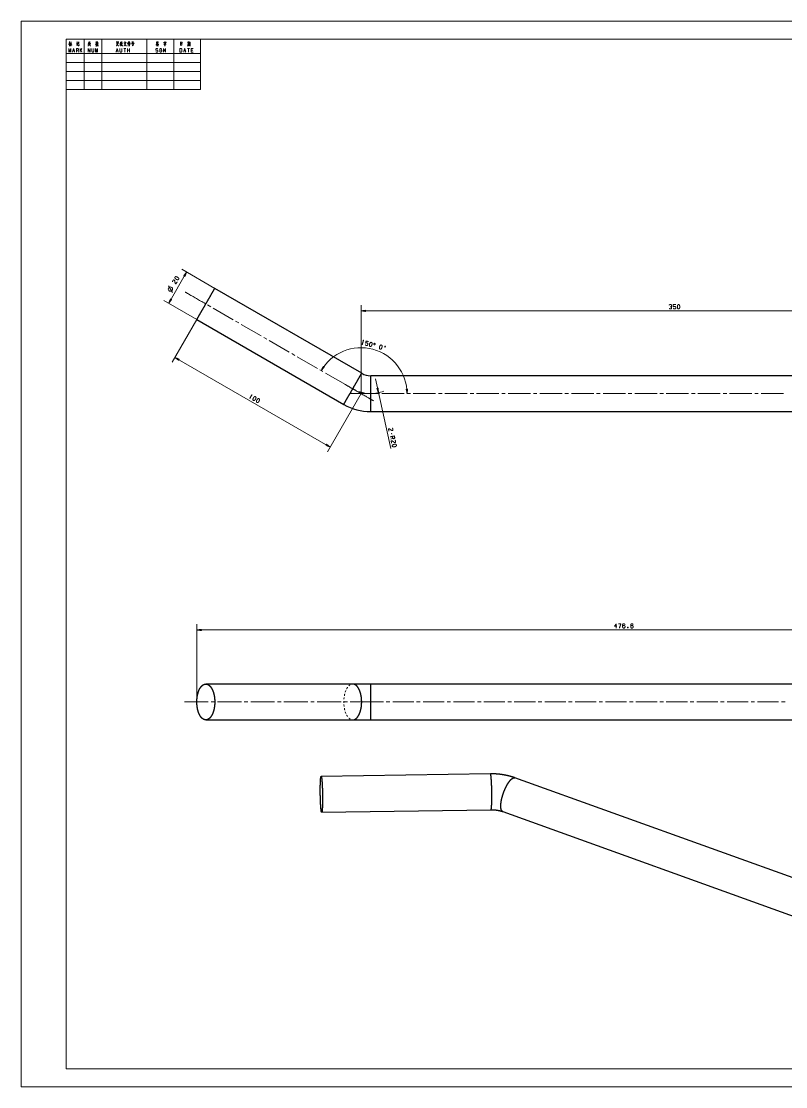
# Model space of a CAD drawing. Header units: millimetres. Extents: x 0 to 841, y 0 to 594.
# Drawn here: x 0 to 426, y 0 to 594 of the extents above; entities that cross this region are included whole.
import ezdxf

# ---------------------------------------------------------------- set-up
doc = ezdxf.new("R2010")
doc.units = ezdxf.units.MM
doc.layers.add('101', color=7, linetype='Continuous', true_color=0xffffff)

msp = doc.modelspace()

# ---------------------------------------------------------------- linework, layer by layer
at = {"layer": '101', "color": 133, "linetype": 'Continuous', "lineweight": 18}
for p, q in [((841, 594), (0, 594)), ((0, 594), (0, 0)), ((25, 584), (100, 584)), ((25, 584), (100, 584)), ((25, 584), (25, 556)), ((25, 584), (25, 10)), ((25, 584), (100, 584)), ((831, 584), (25, 584)), ((35, 584), (35, 556)), ((45, 584), (45, 556)), ((70, 584), (70, 556)), ((85, 584), (85, 556)), ((100, 584), (100, 556)), ((25, 576), (100, 576)), ((25, 571), (100, 571)), ((25, 566), (100, 566)), ((25, 561), (100, 561)), ((25, 556), (100, 556)), ((25, 10), (831, 10)), ((0, 0), (841, 0))]:
    msp.add_line(p, q, dxfattribs=at)
at = {"layer": '101', "color": 72, "linetype": 'Continuous', "lineweight": 18}
for p, q in [((27.36, 582.28), (27.94, 582.41)), ((75.48, 582.24), (75.9, 582.3)), ((75.58, 582.22), (75.68, 581.91)), ((76.05, 582.18), (76.58, 582.28)), ((76.21, 582.16), (76.34, 581.83)), ((92.79, 582.1), (93.66, 582.22)), ((26.57, 581.85), (27.19, 581.97)), ((26.93, 581.62), (27.15, 581.35)), ((27.22, 581.66), (28.18, 581.81)), ((28.89, 577.84), (29.45, 577.84)), ((31.85, 576.85), (31.57, 577.84)), ((33.82, 578.81), (32.86, 577.45)), ((32.86, 576.85), (32.86, 578.81)), ((33.82, 576.85), (33.27, 578.03)), ((41.57, 581.89), (42.36, 582.05)), ((42.47, 581.83), (43.02, 581.95)), ((53.17, 577.84), (53.72, 577.84)), ((53.4, 581.76), (53.93, 581.85)), ((55.14, 580.54), (55.6, 581.1)), ((58.25, 578.81), (57.13, 578.81)), ((57.69, 578.81), (57.69, 576.85)), ((59.25, 576.85), (59.25, 578.81)), ((60.37, 577.84), (59.25, 577.84)), ((60.37, 576.85), (60.37, 578.81)), ((76.06, 581.31), (75.59, 581.23)), ((90.88, 577.84), (91.43, 577.84)), ((93.83, 578.81), (92.72, 578.81)), ((93.07, 581.74), (93.34, 581.81)), ((93.09, 581.39), (93.32, 581.45)), ((93.28, 578.81), (93.28, 576.85)), ((93.83, 581.72), (94.08, 581.79)), ((95.68, 577.84), (94.84, 577.84)), ((84.29, 442.89), (82.12, 446.45)), ((190.03, 413.94), (190.44, 413.83)), ((127.31, 383.88), (127.68, 383.67)), ((206.69, 363.78), (206.55, 364.44)), ((206.09, 360.97), (207.18, 361.56)), ((338.28, 256.19), (338.44, 255.76))]:
    msp.add_line(p, q, dxfattribs=at)
at = {"layer": '101', "color": 22, "linetype": 'Continuous', "lineweight": 18}
for p, q in [((92.22, 454.13), (82.22, 436.81)), ((107.92, 445.06), (89.47, 455.72)), ((92.22, 454.13), (90.66, 452.1)), ((90.66, 452.1), (90.68, 452.13)), ((90.66, 452.1), (90.68, 452.13)), ((90.66, 452.1), (91.24, 451.77)), ((90.71, 452.07), (90.91, 452.43)), ((90.75, 452.05), (91.15, 452.74)), ((90.79, 452.02), (91.39, 453.05)), ((90.84, 452), (91.62, 453.36)), ((90.88, 451.97), (91.86, 453.67)), ((90.93, 451.95), (92.1, 453.98)), ((90.97, 451.92), (92.14, 453.95)), ((91.01, 451.9), (91.99, 453.59)), ((91.06, 451.87), (91.84, 453.23)), ((91.1, 451.84), (91.7, 452.87)), ((91.15, 451.82), (91.55, 452.51)), ((91.19, 451.79), (91.4, 452.16)), ((91.23, 451.77), (91.25, 451.8)), ((91.23, 451.77), (91.25, 451.8)), ((91.24, 451.77), (92.22, 454.13)), ((97.92, 427.74), (79.47, 438.4)), ((83.2, 439.18), (82.22, 436.81)), ((82.22, 436.81), (83.78, 438.85)), ((83.47, 439.02), (82.29, 436.99)), ((83.51, 439), (82.34, 436.97)), ((83.42, 439.05), (82.44, 437.35)), ((83.55, 438.97), (82.57, 437.28)), ((83.38, 439.08), (82.59, 437.71)), ((83.33, 439.1), (82.74, 438.07)), ((83.6, 438.95), (82.81, 437.58)), ((83.29, 439.13), (82.89, 438.43)), ((83.25, 439.15), (83.04, 438.79)), ((83.64, 438.92), (83.05, 437.89)), ((83.2, 439.18), (83.19, 439.15)), ((83.2, 439.18), (83.19, 439.15)), ((83.78, 438.85), (83.2, 439.18)), ((83.69, 438.9), (83.28, 438.2)), ((83.73, 438.87), (83.52, 438.51)), ((83.77, 438.85), (83.76, 438.82)), ((83.77, 438.85), (83.76, 438.82)), ((189.53, 386.4), (189.53, 435.74)), ((97.92, 427.74), (84.14, 403.87)), ((192.07, 432.9), (189.53, 432.56)), ((189.53, 432.56), (192.07, 432.23)), ((189.53, 432.56), (539.53, 432.56)), ((192.07, 432.59), (189.72, 432.59)), ((192.07, 432.54), (189.72, 432.54)), ((192.07, 432.64), (190.11, 432.64)), ((192.07, 432.49), (190.11, 432.49)), ((192.07, 432.69), (190.49, 432.69)), ((192.07, 432.44), (190.49, 432.44)), ((192.07, 432.74), (190.88, 432.74)), ((192.07, 432.39), (190.88, 432.39)), ((192.07, 432.79), (191.26, 432.79)), ((192.07, 432.34), (191.26, 432.34)), ((192.07, 432.84), (191.65, 432.84)), ((192.07, 432.28), (191.65, 432.28)), ((192.07, 432.89), (192.04, 432.89)), ((192.07, 432.89), (192.04, 432.89)), ((192.07, 432.23), (192.04, 432.23)), ((192.07, 432.23), (192.04, 432.23)), ((192.07, 432.23), (192.07, 432.9)), ((172.33, 356.62), (85.73, 406.62)), ((88.1, 405.64), (85.73, 406.62)), ((85.73, 406.62), (87.76, 405.06)), ((87.92, 405.33), (85.88, 406.5)), ((87.94, 405.37), (85.91, 406.55)), ((87.89, 405.29), (86.19, 406.27)), ((87.97, 405.42), (86.27, 406.4)), ((87.87, 405.24), (86.5, 406.03)), ((87.99, 405.46), (86.63, 406.25)), ((87.84, 405.2), (86.81, 405.79)), ((88.02, 405.51), (86.99, 406.1)), ((87.82, 405.15), (87.12, 405.56)), ((88.04, 405.55), (87.35, 405.95)), ((87.79, 405.11), (87.43, 405.32)), ((88.07, 405.59), (87.71, 405.8)), ((87.76, 405.07), (87.74, 405.08)), ((87.76, 405.07), (87.74, 405.08)), ((87.76, 405.06), (88.1, 405.64)), ((88.09, 405.64), (88.07, 405.65)), ((88.09, 405.64), (88.07, 405.65)), ((168.37, 401.56), (167.33, 399.22)), ((167.33, 399.22), (168.94, 401.21)), ((168.63, 401.4), (167.41, 399.4)), ((168.68, 401.37), (167.45, 399.37)), ((168.59, 401.43), (167.57, 399.75)), ((168.72, 401.35), (167.7, 399.67)), ((168.55, 401.45), (167.72, 400.11)), ((168.5, 401.48), (167.88, 400.46)), ((168.76, 401.32), (167.94, 399.98)), ((168.46, 401.51), (168.04, 400.82)), ((168.81, 401.29), (168.19, 400.28)), ((168.42, 401.53), (168.2, 401.18)), ((168.37, 401.56), (168.36, 401.53)), ((168.37, 401.56), (168.36, 401.53)), ((168.94, 401.21), (168.37, 401.56)), ((168.85, 401.27), (168.43, 400.58)), ((168.89, 401.24), (168.67, 400.89)), ((168.94, 401.22), (168.92, 401.19)), ((168.94, 401.22), (168.92, 401.19)), ((197.5, 394.63), (206.1, 355.86)), ((189.53, 386.4), (170.74, 353.87)), ((198.99, 389.43), (198.34, 389.29)), ((198.34, 389.29), (199.22, 386.88)), ((198.35, 389.29), (198.35, 389.26)), ((198.35, 389.29), (198.35, 389.26)), ((198.4, 389.3), (198.49, 388.89)), ((198.45, 389.31), (198.62, 388.52)), ((198.49, 389.32), (198.75, 388.16)), ((198.54, 389.33), (198.89, 387.79)), ((198.59, 389.34), (199.02, 387.43)), ((198.64, 389.35), (199.15, 387.06)), ((198.69, 389.36), (199.2, 387.07)), ((198.74, 389.38), (199.17, 387.46)), ((198.79, 389.39), (199.13, 387.85)), ((198.84, 389.4), (199.1, 388.24)), ((198.89, 389.41), (199.07, 388.62)), ((198.94, 389.42), (199.03, 389.01)), ((198.99, 389.43), (199, 389.4)), ((198.99, 389.43), (199, 389.4)), ((199.22, 386.88), (198.99, 389.43)), ((215.43, 388.95), (214.76, 388.94)), ((214.76, 388.94), (215.16, 386.4)), ((214.77, 388.94), (214.77, 388.9)), ((214.77, 388.94), (214.77, 388.9)), ((214.82, 388.94), (214.83, 388.52)), ((214.87, 388.94), (214.89, 388.13)), ((214.92, 388.94), (214.95, 387.75)), ((214.97, 388.94), (215.01, 387.37)), ((215.02, 388.94), (215.07, 386.98)), ((215.07, 388.94), (215.13, 386.6)), ((215.12, 388.94), (215.18, 386.6)), ((215.16, 386.4), (215.43, 388.95)), ((215.17, 388.95), (215.22, 386.98)), ((215.22, 388.95), (215.26, 387.37)), ((215.27, 388.95), (215.3, 387.76)), ((215.32, 388.95), (215.34, 388.15)), ((215.37, 388.95), (215.38, 388.53)), ((215.43, 388.95), (215.43, 388.92)), ((215.43, 388.95), (215.43, 388.92)), ((170.3, 358.18), (169.97, 357.6)), ((169.97, 357.61), (170, 357.59)), ((169.97, 357.61), (170, 357.59)), ((169.97, 357.6), (172.33, 356.62)), ((169.99, 357.65), (170.35, 357.44)), ((170.02, 357.69), (170.71, 357.29)), ((170.04, 357.74), (171.07, 357.14)), ((170.07, 357.78), (171.43, 356.99)), ((170.09, 357.83), (171.79, 356.85)), ((170.12, 357.87), (172.15, 356.7)), ((170.15, 357.91), (172.18, 356.74)), ((170.17, 357.96), (171.87, 356.98)), ((170.2, 358), (171.56, 357.21)), ((170.22, 358.05), (171.25, 357.45)), ((170.25, 358.09), (170.94, 357.69)), ((170.27, 358.13), (170.63, 357.93)), ((172.33, 356.62), (170.3, 358.18)), ((170.3, 358.18), (170.33, 358.16)), ((170.3, 358.18), (170.33, 358.16)), ((97.92, 214.51), (97.92, 257.82)), ((100.46, 254.98), (97.92, 254.64)), ((574.53, 254.64), (97.92, 254.64)), ((97.92, 254.64), (100.46, 254.31)), ((100.46, 254.67), (98.12, 254.67)), ((100.46, 254.62), (98.12, 254.62)), ((100.46, 254.72), (98.5, 254.72)), ((100.46, 254.57), (98.5, 254.57)), ((100.46, 254.77), (98.89, 254.77)), ((100.46, 254.52), (98.89, 254.52)), ((100.46, 254.82), (99.27, 254.82)), ((100.46, 254.47), (99.27, 254.47)), ((100.46, 254.87), (99.66, 254.87)), ((100.46, 254.41), (99.66, 254.41)), ((100.46, 254.92), (100.05, 254.92)), ((100.46, 254.36), (100.05, 254.36)), ((100.46, 254.97), (100.43, 254.97)), ((100.46, 254.97), (100.43, 254.97)), ((100.46, 254.31), (100.43, 254.31)), ((100.46, 254.31), (100.43, 254.31)), ((100.46, 254.31), (100.46, 254.98))]:
    msp.add_line(p, q, dxfattribs=at)
at = {"layer": '101', "color": 203, "linetype": 'Continuous', "lineweight": 25}
for p, q in [((189.89, 397.74), (107.92, 445.06)), ((97.92, 427.74), (179.89, 380.42)), ((519.53, 396.4), (194.89, 396.4)), ((194.89, 376.4), (504.52, 376.4)), ((184.89, 224.51), (102.92, 224.51)), ((519.53, 224.51), (194.89, 224.51)), ((102.92, 204.51), (184.89, 204.51)), ((194.89, 204.51), (519.53, 204.51)), ((261.71, 174.42), (167.26, 172.97)), ((565.02, 67.94), (275.38, 172.19)), ((167.56, 152.98), (262.01, 154.42)), ((268.6, 153.37), (558.25, 49.12))]:
    msp.add_line(p, q, dxfattribs=at)
at = {"layer": '101', "color": 151, "linetype": 'Continuous', "lineweight": 18}
for p, q in [((103.91, 435.83), (105.65, 434.83)), ((107.03, 434.04), (118.19, 427.59)), ((119.56, 426.8), (121.3, 425.8)), ((122.67, 425), (133.84, 418.56)), ((135.21, 417.76), (136.95, 416.76)), ((138.32, 415.97), (149.49, 409.52)), ((150.86, 408.73), (152.6, 407.72)), ((153.97, 406.93), (165.14, 400.49)), ((166.51, 399.69), (168.25, 398.69)), ((169.62, 397.9), (180.79, 391.45)), ((182.16, 390.66), (183.9, 389.65)), ((197.43, 386.4), (199.44, 386.4)), ((201.03, 386.4), (213.49, 386.4)), ((215.07, 386.4), (217.08, 386.4)), ((218.67, 386.4), (231.13, 386.4)), ((232.72, 386.4), (234.72, 386.4)), ((236.31, 386.4), (248.77, 386.4)), ((250.36, 386.4), (252.36, 386.4)), ((253.95, 386.4), (266.41, 386.4)), ((268, 386.4), (270, 386.4)), ((271.59, 386.4), (284.05, 386.4)), ((285.64, 386.4), (287.65, 386.4)), ((289.23, 386.4), (301.69, 386.4)), ((303.28, 386.4), (305.29, 386.4)), ((306.87, 386.4), (319.33, 386.4)), ((320.92, 386.4), (322.93, 386.4)), ((324.52, 386.4), (336.97, 386.4)), ((338.56, 386.4), (340.57, 386.4)), ((342.16, 386.4), (354.62, 386.4)), ((356.2, 386.4), (358.21, 386.4)), ((359.8, 386.4), (372.26, 386.4)), ((373.84, 386.4), (375.85, 386.4)), ((377.44, 386.4), (389.9, 386.4)), ((391.49, 386.4), (393.49, 386.4)), ((395.08, 386.4), (407.54, 386.4)), ((409.13, 386.4), (411.13, 386.4)), ((412.72, 386.4), (425.18, 386.4)), ((105.87, 214.51), (107.88, 214.51)), ((109.47, 214.51), (122.8, 214.51)), ((124.39, 214.51), (126.39, 214.51)), ((127.98, 214.51), (141.31, 214.51)), ((142.9, 214.51), (144.91, 214.51)), ((146.5, 214.51), (159.83, 214.51)), ((161.42, 214.51), (163.42, 214.51)), ((165.01, 214.51), (178.34, 214.51)), ((179.93, 214.51), (181.94, 214.51)), ((203.58, 214.51), (205.58, 214.51)), ((207.17, 214.51), (218.95, 214.51)), ((220.53, 214.51), (222.54, 214.51)), ((224.13, 214.51), (235.91, 214.51)), ((237.49, 214.51), (239.5, 214.51)), ((241.09, 214.51), (252.86, 214.51)), ((254.45, 214.51), (256.46, 214.51)), ((258.05, 214.51), (269.82, 214.51)), ((271.41, 214.51), (273.42, 214.51)), ((275, 214.51), (286.78, 214.51)), ((288.37, 214.51), (290.38, 214.51)), ((291.96, 214.51), (303.74, 214.51)), ((305.33, 214.51), (307.33, 214.51)), ((308.92, 214.51), (320.7, 214.51)), ((322.29, 214.51), (324.29, 214.51)), ((325.88, 214.51), (337.66, 214.51)), ((339.24, 214.51), (341.25, 214.51)), ((342.84, 214.51), (354.62, 214.51)), ((356.2, 214.51), (358.21, 214.51)), ((359.8, 214.51), (371.57, 214.51)), ((373.16, 214.51), (375.17, 214.51)), ((376.76, 214.51), (388.53, 214.51)), ((390.12, 214.51), (392.13, 214.51)), ((393.71, 214.51), (405.49, 214.51)), ((407.08, 214.51), (409.09, 214.51)), ((410.67, 214.51), (422.45, 214.51)), ((424.04, 214.51), (426.04, 214.51))]:
    msp.add_line(p, q, dxfattribs=at)
at = {"layer": '101', "color": 53, "linetype": 'Continuous', "lineweight": 18}
for p, q in [((181.05, 220.92), (180.7, 219.97)), ((184.89, 224.51), (184.39, 224.44)), ((179.9, 215.01), (179.89, 214.51)), ((179.89, 214.51), (179.9, 214)), ((180.06, 217.02), (179.95, 216.02)), ((179.95, 213), (180.06, 211.99)), ((180.7, 209.04), (181.05, 208.1)), ((184.39, 204.58), (184.89, 204.51))]:
    msp.add_line(p, q, dxfattribs=at)
at = {"layer": '101', "color": 72, "linetype": 'Continuous', "lineweight": 18}
msp.add_circle((83.21, 444.71), 1.2, dxfattribs=at)
at = {"layer": '101', "color": 22, "linetype": 'Continuous', "lineweight": 18}
for centre, radius, start, end in [((189.53, 386.4), 25.63, 0, 150), ((194.89, 406.4), 20, 270, 291.5316)]:
    msp.add_arc(centre, radius, start, end, dxfattribs=at)
at = {"layer": '101', "color": 203, "linetype": 'Continuous', "lineweight": 25}
for radius in [10, 30]:
    msp.add_arc((194.89, 406.4), radius, 240, 270, dxfattribs=at)
at = {"layer": '101', "color": 72, "linetype": 'Continuous', "lineweight": 18}
for points, knots in [([(26.9, 582.74), (26.89, 580.56), (26.86, 580.17), (26.84, 580.38), (26.87, 580.61)], [0, 0, 0.72332, 0.854558, 0.923614, 1, 1]), ([(30.93, 582.55), (31.1, 582.39), (31.14, 582.3), (31.14, 582.2), (31.13, 582.34)], [0, 0, 0.413118, 0.57354, 0.750724, 1, 1]), ([(31.42, 582.3), (32.1, 582.41), (32.05, 582.47), (31.96, 581.72), (32.05, 581.72), (31.48, 581.66)], [0, 0, 0.313948, 0.349017, 0.694888, 0.735363, 1, 1]), ([(37.66, 582.51), (37.65, 582.39), (37.57, 581.97), (37.49, 581.68), (37.41, 581.47), (37.32, 581.27), (37.24, 581.1)], [0, 0, 0.084485, 0.368548, 0.573134, 0.721465, 0.873379, 1, 1]), ([(38.2, 582.72), (38.25, 582.61), (38.23, 582.51), (38.22, 580.79), (38.2, 580.89), (38.23, 581.12)], [0, 0, 0.049535, 0.095608, 0.852773, 0.898828, 1, 1]), ([(41.66, 582.47), (41.79, 582.24), (41.82, 582.1)], [0, 0, 0.640222, 1, 1]), ([(41.96, 582.74), (41.99, 582.59), (41.99, 581.45), (41.96, 581.6), (41.99, 581.72)], [0, 0, 0.094656, 0.823646, 0.918302, 1, 1]), ([(42.26, 582.59), (42.26, 582.49), (42.14, 582.01)], [0, 0, 0.174336, 1, 1]), ([(42.56, 582.78), (42.56, 582.65), (42.55, 582.43), (42.5, 582.14), (42.46, 581.83), (42.4, 581.58), (42.33, 581.35), (42.31, 581.29)], [0, 0, 0.081852, 0.232243, 0.425429, 0.632123, 0.800313, 0.957953, 1, 1]), ([(53.67, 582.51), (53.65, 581.85), (53.64, 581.52), (53.62, 581.33), (53.61, 581.23), (53.59, 581.1), (53.55, 580.98), (53.5, 580.87), (53.37, 580.69), (53.23, 580.52), (53.12, 580.46), (52.92, 580.34), (52.88, 580.32)], [0, 0, 0.263785, 0.395765, 0.470174, 0.51178, 0.561565, 0.614021, 0.658773, 0.749617, 0.837593, 0.885294, 0.98068, 1, 1]), ([(52.99, 582.49), (53.05, 582.45), (53.08, 582.47), (54.34, 582.61), (54.29, 582.63), (54.15, 582.59)], [0, 0, 0.045515, 0.06828, 0.872633, 0.903442, 1, 1]), ([(53.23, 582.26), (53.27, 582.07), (53.27, 581.33), (53.26, 581.37), (54.12, 581.52), (54.03, 581.52), (54.12, 582.3), (54.15, 582.24), (54.1, 582.2), (53.27, 582.1)], [0, 0, 0.051657, 0.252797, 0.264655, 0.500969, 0.52467, 0.738299, 0.756827, 0.773119, 1, 1]), ([(55.11, 582.24), (55.7, 582.34), (55.64, 582.41), (55.57, 581.68), (55.64, 581.68), (55.2, 581.6), (55.17, 581.79), (55.2, 581.56), (55.19, 580.63)], [0, 0, 0.181367, 0.207403, 0.429567, 0.451892, 0.5882, 0.645731, 0.715774, 1, 1]), ([(56.08, 582.72), (56.05, 582.47), (55.96, 582.14), (55.85, 581.79), (55.76, 581.56), (55.7, 581.39), (55.64, 581.25)], [0, 0, 0.162445, 0.385018, 0.625904, 0.784424, 0.898492, 1, 1]), ([(57.79, 582.7), (57.89, 582.51), (57.94, 582.39), (57.97, 582.26)], [0, 0, 0.450461, 0.729563, 1, 1]), ([(59.78, 582.65), (59.71, 582.39), (59.61, 582.14), (59.49, 581.91), (59.37, 581.72), (59.23, 581.52)], [0, 0, 0.218348, 0.428749, 0.62923, 0.801507, 1, 1]), ([(60.03, 582.39), (59.99, 582.05), (59.93, 581.76), (59.87, 581.56), (59.83, 581.43)], [0, 0, 0.342124, 0.64486, 0.865125, 1, 1]), ([(60.31, 582.74), (60.35, 582.65), (60.32, 582.7), (60.34, 580.21), (60.32, 580.4), (60.34, 580.71)], [0, 0, 0.029981, 0.046195, 0.84079, 0.900562, 1, 1]), ([(61.8, 582.74), (61.86, 582.49), (61.86, 581.76), (61.86, 581.95), (62.56, 582.05), (62.44, 582.05), (62.47, 582.57), (62.49, 582.65), (62.52, 582.59), (62.42, 582.57), (61.86, 582.49)], [0, 0, 0.07662, 0.294121, 0.350057, 0.563221, 0.598369, 0.753977, 0.779221, 0.79983, 0.831206, 1, 1]), ([(75.59, 582.65), (75.58, 582.51), (75.46, 582.2), (75.36, 581.95), (75.24, 581.74)], [0, 0, 0.14801, 0.485266, 0.758316, 1, 1]), ([(76.14, 582.65), (76.15, 582.55), (75.98, 581.97)], [0, 0, 0.147214, 1, 1]), ([(79.57, 582.41), (79.57, 582.18), (79.56, 582.01), (79.53, 581.89), (79.5, 581.79)], [0, 0, 0.361896, 0.626178, 0.828997, 1, 1]), ([(79.57, 582.16), (80.8, 582.3), (80.79, 582.34), (80.6, 581.93)], [0, 0, 0.712489, 0.737753, 1, 1]), ([(80.01, 582.76), (80.12, 582.63), (80.16, 582.53), (80.19, 582.36)], [0, 0, 0.36458, 0.619137, 1, 1]), ([(88.84, 582.47), (88.87, 582.26), (88.89, 581.81), (88.9, 581.33), (88.9, 581.27), (88.9, 580.5), (88.9, 580.65), (89.47, 580.77), (89.59, 580.63), (89.62, 580.81), (89.62, 581.06), (89.63, 581.54), (89.65, 582.03), (89.65, 582.45), (89.66, 582.39), (88.89, 582.24)], [0, 0, 0.037597, 0.119518, 0.205169, 0.216334, 0.354045, 0.380099, 0.485126, 0.518622, 0.552536, 0.597195, 0.682839, 0.772213, 0.846651, 0.858122, 1, 1]), ([(93.03, 582.65), (93.06, 582.53), (93.06, 580.98)], [0, 0, 0.075942, 1, 1]), ([(93.44, 582.78), (93.47, 582.65), (93.42, 581.04)], [0, 0, 0.07321, 1, 1]), ([(93.77, 582.49), (93.82, 582.26), (93.82, 581.81), (93.8, 581.31), (93.77, 581), (93.7, 580.67), (93.61, 580.46), (93.45, 580.15)], [0, 0, 0.096226, 0.285181, 0.491413, 0.62083, 0.761567, 0.854883, 1, 1]), ([(93.82, 582.24), (94.26, 582.34), (94.21, 582.41), (94.21, 581.72), (94.23, 580.79), (94.21, 580.44), (94.2, 580.23), (94.18, 580.17), (93.96, 580.44), (94.17, 580.25)], [0, 0, 0.133078, 0.155514, 0.35704, 0.63189, 0.735798, 0.79702, 0.815841, 0.918296, 1, 1]), ([(26.9, 581.83), (26.83, 581.58), (26.71, 581.29), (26.58, 581.02), (26.46, 580.81)], [0, 0, 0.233504, 0.515368, 0.785542, 1, 1]), ([(26.49, 576.85), (26.49, 578.81), (27.05, 576.85), (27.6, 578.81), (27.6, 576.85)], [0, 0, 0.245192, 0.5, 0.754808, 1, 1]), ([(27.41, 581.33), (27.4, 581.25), (27.09, 580.63)], [0, 0, 0.108176, 1, 1]), ([(27.6, 581.66), (27.65, 581.54), (27.65, 580.5), (27.63, 580.27), (27.62, 580.19), (27.34, 580.52), (27.62, 580.23)], [0, 0, 0.056963, 0.504404, 0.60305, 0.639403, 0.826368, 1, 1]), ([(27.84, 581.25), (28.1, 580.83), (28.15, 580.67), (28.04, 580.94)], [0, 0, 0.516583, 0.696901, 1, 1]), ([(30.74, 576.85), (30.74, 578.81), (31.57, 578.81), (31.85, 578.63), (31.85, 578.03), (31.57, 577.84), (30.74, 577.84)], [0, 0, 0.400953, 0.571036, 0.639282, 0.761671, 0.829917, 1, 1]), ([(30.76, 581.66), (31.14, 581.76), (31.09, 581.83), (31.06, 580.63), (31, 580.5), (31.35, 581.08)], [0, 0, 0.158007, 0.192202, 0.673422, 0.728436, 1, 1]), ([(31.45, 581.89), (31.48, 581.58), (31.48, 580.87), (31.5, 580.65), (31.53, 580.54), (31.57, 580.48), (31.64, 580.44), (31.76, 580.42), (31.89, 580.4), (32.26, 580.46), (32.23, 581), (32.23, 580.46)], [0, 0, 0.097098, 0.316203, 0.387239, 0.42073, 0.444406, 0.470577, 0.507592, 0.549101, 0.664634, 0.832441, 1, 1]), ([(37.24, 576.85), (37.24, 578.81), (38.35, 576.85), (38.35, 578.81)], [0, 0, 0.317574, 0.682426, 1, 1]), ([(37.51, 581.76), (37.98, 581.85), (37.94, 581.89), (37.91, 581.7), (37.85, 581.43), (37.79, 581.27), (37.7, 581.04), (37.63, 580.85), (37.51, 580.65), (37.43, 580.48), (37.25, 580.23)], [0, 0, 0.202441, 0.228135, 0.30842, 0.425643, 0.500414, 0.604299, 0.689492, 0.790722, 0.870514, 1, 1]), ([(37.51, 581.47), (38.45, 580.29), (38.79, 580.32), (38.77, 580.32), (38.47, 580.34), (38.3, 580.48)], [0, 0, 0.63218, 0.773703, 0.779844, 0.909107, 1, 1]), ([(38.33, 581.83), (38.36, 581.81), (38.63, 581.47), (38.7, 581.35)], [0, 0, 0.059406, 0.761029, 1, 1]), ([(39.36, 578.81), (39.36, 577.24), (39.62, 576.85), (40.18, 576.85), (40.47, 577.24), (40.47, 578.81)], [0, 0, 0.337148, 0.438599, 0.557781, 0.662852, 1, 1]), ([(41.98, 581.91), (41.85, 581.68), (41.71, 581.47), (41.58, 581.31), (41.45, 581.16)], [0, 0, 0.287244, 0.555153, 0.786177, 1, 1]), ([(41.48, 576.85), (41.48, 578.81), (42.04, 576.85), (42.59, 578.81), (42.59, 576.85)], [0, 0, 0.245192, 0.5, 0.754808, 1, 1]), ([(41.57, 580.98), (42.2, 581.12), (42.21, 581.31), (42.21, 581.23), (42.14, 580.98), (42.04, 580.71), (41.93, 580.5), (41.82, 580.38), (41.71, 580.25), (41.64, 580.19)], [0, 0, 0.304463, 0.392581, 0.431623, 0.553721, 0.689474, 0.798365, 0.878835, 0.954753, 1, 1]), ([(41.95, 581.33), (41.79, 580.75), (41.89, 580.71), (42.01, 580.67), (42.12, 580.61), (42.27, 580.52)], [0, 0, 0.529116, 0.6263, 0.735527, 0.852113, 1, 1]), ([(41.99, 581.87), (42.17, 581.74), (42.26, 581.64)], [0, 0, 0.613086, 1, 1]), ([(42.77, 581.83), (42.72, 581.47), (42.68, 581.23), (42.64, 581.02), (42.58, 580.83), (42.46, 580.58), (42.36, 580.4), (42.24, 580.23), (42.15, 580.15)], [0, 0, 0.194373, 0.332621, 0.448601, 0.555649, 0.706154, 0.822698, 0.933846, 1, 1]), ([(42.45, 581.56), (42.47, 581.52), (42.62, 580.94), (42.72, 580.67), (42.83, 580.38), (42.86, 580.32), (43.07, 580.34), (42.86, 580.36), (42.78, 580.48)], [0, 0, 0.026712, 0.341743, 0.49348, 0.655464, 0.69164, 0.807838, 0.924037, 1, 1]), ([(53.05, 581.27), (53.12, 581.27), (53.4, 581.04), (53.64, 580.83), (53.86, 580.65), (54.13, 580.38), (54.46, 580.42), (54.15, 580.38), (54.05, 580.46)], [0, 0, 0.033468, 0.197849, 0.340795, 0.472477, 0.649458, 0.797928, 0.939762, 1, 1]), ([(55.01, 578.81), (55.01, 577.24), (55.27, 576.85), (55.83, 576.85), (56.12, 577.24), (56.12, 578.81)], [0, 0, 0.337149, 0.438599, 0.557781, 0.662851, 1, 1]), ([(56.21, 581.79), (56.21, 581.66), (56.15, 581.33), (56.09, 581.14), (56.04, 580.98), (55.96, 580.83), (55.87, 580.69), (55.77, 580.54), (55.54, 580.34), (55.36, 580.25)], [0, 0, 0.067224, 0.249298, 0.354996, 0.450079, 0.537949, 0.629663, 0.725723, 0.894899, 1, 1]), ([(55.77, 581.47), (55.82, 581.45), (56.27, 580.34), (56.55, 580.32), (56.28, 580.38), (56.21, 580.5)], [0, 0, 0.024904, 0.644027, 0.787125, 0.926025, 1, 1]), ([(55.85, 581.74), (56.5, 581.87), (56.43, 581.89), (56.31, 581.85)], [0, 0, 0.769946, 0.857316, 1, 1]), ([(58.11, 581.99), (58.11, 581.87), (58.04, 581.58), (57.97, 581.35), (57.88, 581.1), (57.75, 580.89), (57.73, 580.85), (57.65, 580.75), (57.54, 580.61), (57.41, 580.48), (57.29, 580.36), (57.16, 580.25)], [0, 0, 0.060657, 0.206644, 0.323463, 0.452134, 0.571984, 0.593422, 0.659723, 0.746398, 0.834816, 0.918178, 1, 1]), ([(57.25, 581.95), (58.52, 582.1), (58.44, 582.12), (58.35, 582.07)], [0, 0, 0.872489, 0.933908, 1, 1]), ([(57.57, 581.72), (57.63, 581.68), (58.33, 580.42), (58.65, 580.36), (58.35, 580.44), (58.25, 580.56)], [0, 0, 0.030862, 0.652652, 0.793755, 0.930722, 1, 1]), ([(59.61, 582.07), (59.62, 580.83), (59.62, 580.23), (59.61, 580.36), (59.62, 580.58)], [0, 0, 0.565722, 0.839121, 0.896075, 1, 1]), ([(59.8, 581.16), (60.84, 581.37), (60.76, 581.39), (60.63, 581.33)], [0, 0, 0.82697, 0.886328, 1, 1]), ([(60.03, 581.81), (60.7, 581.99), (60.63, 581.99), (60.51, 581.93)], [0, 0, 0.772507, 0.853434, 1, 1]), ([(61.41, 581.54), (61.6, 581.54), (61.98, 581.58), (62.91, 581.72), (62.81, 581.74), (62.66, 581.7)], [0, 0, 0.107039, 0.322385, 0.855622, 0.914427, 1, 1]), ([(61.96, 581.58), (61.86, 581.08), (61.83, 581.16), (62.61, 581.29), (62.56, 581.37), (62.56, 581.29), (62.47, 580.94), (62.42, 580.71), (62.34, 580.52), (62.28, 580.38), (62.24, 580.27), (62.21, 580.25), (61.95, 580.73), (62.22, 580.29)], [0, 0, 0.136364, 0.159974, 0.371148, 0.396344, 0.418605, 0.516106, 0.579311, 0.633114, 0.675127, 0.705356, 0.714995, 0.861276, 1, 1]), ([(75.87, 581.97), (75.86, 581.87), (75.62, 581.5), (75.61, 581.45), (75.49, 581.27), (75.29, 581.04), (75.08, 580.83)], [0, 0, 0.074324, 0.387302, 0.418519, 0.57502, 0.792868, 1, 1]), ([(75.08, 577.03), (75.36, 576.85), (75.93, 576.85), (76.21, 577.06), (76.21, 577.63), (75.93, 577.84), (75.38, 577.84), (75.08, 578.03), (75.08, 578.63), (75.38, 578.81), (75.93, 578.81), (76.21, 578.63)], [0, 0, 0.068038, 0.184056, 0.25452, 0.372336, 0.4428, 0.555844, 0.626372, 0.748389, 0.818918, 0.931962, 1, 1]), ([(75.35, 580.29), (76.46, 580.4), (76.38, 580.4), (76.22, 580.38)], [0, 0, 0.825899, 0.88, 1, 1]), ([(75.54, 580.94), (75.61, 580.67), (75.61, 580.54), (75.59, 580.71)], [0, 0, 0.489789, 0.707986, 1, 1]), ([(75.81, 581.1), (75.87, 580.79), (75.84, 580.63), (75.84, 580.85)], [0, 0, 0.443878, 0.680128, 1, 1]), ([(75.84, 581.83), (76.43, 581.04), (76.66, 581.04), (76.43, 581.06), (76.31, 581.21)], [0, 0, 0.599327, 0.742451, 0.886134, 1, 1]), ([(76.18, 581.08), (76.18, 580.94), (76, 580.36)], [0, 0, 0.193066, 1, 1]), ([(77.77, 577.84), (78.33, 577.84), (78.33, 577.24), (78.05, 576.85), (77.48, 576.85), (77.2, 577.24), (77.2, 578.42), (77.5, 578.81), (78.04, 578.81), (78.32, 578.42)], [0, 0, 0.103295, 0.21479, 0.304258, 0.410271, 0.49974, 0.718891, 0.809955, 0.910532, 1, 1]), ([(79.34, 576.85), (79.34, 578.81), (80.45, 576.85), (80.45, 578.81)], [0, 0, 0.317574, 0.682426, 1, 1]), ([(79.43, 581.08), (80.8, 581.27), (80.72, 581.29), (80.51, 581.23)], [0, 0, 0.820207, 0.87351, 1, 1]), ([(79.72, 581.74), (80.48, 581.85), (80.44, 581.91), (80.15, 581.39)], [0, 0, 0.533874, 0.586737, 1, 1]), ([(80.1, 581.54), (80.13, 581.43), (80.16, 581.31), (80.17, 581.1), (80.17, 580.67), (80.16, 580.52), (80.13, 580.32), (80.09, 580.19), (79.87, 580.54), (80.1, 580.23)], [0, 0, 0.049615, 0.108483, 0.204224, 0.404786, 0.47198, 0.568433, 0.629225, 0.820583, 1, 1]), ([(88.48, 576.85), (89.3, 576.85), (89.59, 577.24), (89.59, 578.42), (89.3, 578.81), (88.48, 578.81), (88.48, 576.85)], [0, 0, 0.142135, 0.227163, 0.431787, 0.516815, 0.65895, 1, 1]), ([(88.9, 581.5), (89.47, 581.62), (89.41, 581.64), (89.28, 581.56)], [0, 0, 0.728512, 0.805958, 1, 1]), ([(90.6, 576.85), (91.16, 578.81), (91.71, 576.85)], [0, 0, 0.5, 1, 1]), ([(92.75, 580.92), (93.66, 581.08), (93.61, 581.1), (93.56, 581.04)], [0, 0, 0.873221, 0.91918, 1, 1]), ([(93.09, 580.79), (93.07, 580.69), (92.96, 580.48), (92.85, 580.34), (92.75, 580.23)], [0, 0, 0.157114, 0.514497, 0.781178, 1, 1]), ([(93.32, 580.85), (93.48, 580.61), (93.48, 580.5), (93.42, 580.69)], [0, 0, 0.497711, 0.671692, 1, 1]), ([(93.8, 581.18), (93.83, 581.18), (94.07, 581.25)], [0, 0, 0.107795, 1, 1]), ([(95.95, 576.85), (94.84, 576.85), (94.84, 578.81), (95.95, 578.81)], [0, 0, 0.265389, 0.734611, 1, 1]), ([(87.83, 450.31), (87.79, 450.73), (87.27, 451.23), (86.86, 451.47), (86.14, 451.68), (85.78, 451.5), (85.61, 451.21), (85.64, 450.81), (86.18, 450.29), (86.6, 450.07), (87.28, 449.86), (87.67, 450.02), (87.83, 450.31)], [0, 0, 0.067522, 0.183969, 0.260582, 0.380943, 0.446142, 0.500307, 0.565504, 0.685864, 0.76253, 0.878309, 0.945834, 1, 1]), ([(84.42, 448.7), (84.38, 449.09), (84.73, 449.68), (85.09, 449.86), (85.5, 449.62), (85.86, 447.84), (86.28, 447.62), (86.95, 448.79)], [0, 0, 0.069693, 0.192978, 0.265272, 0.350226, 0.674737, 0.759751, 1, 1]), ([(362.46, 434.86), (362.79, 435.08), (362.79, 435.81), (362.46, 436.03), (361.77, 436.03), (361.43, 435.81)], [0, 0, 0.153866, 0.429842, 0.583717, 0.846112, 1, 1]), ([(361.45, 433.88), (361.77, 433.66), (362.46, 433.66), (362.79, 433.88), (362.79, 434.61), (362.46, 434.86), (361.94, 434.86)], [0, 0, 0.124126, 0.343692, 0.47245, 0.703379, 0.836728, 1, 1]), ([(363.71, 433.88), (364.04, 433.66), (364.73, 433.66), (365.07, 433.88), (365.07, 434.83), (364.73, 435.08), (364.04, 435.08), (363.71, 434.86), (363.71, 436.03), (365.07, 436.03)], [0, 0, 0.062228, 0.168343, 0.230576, 0.376817, 0.441269, 0.547383, 0.609608, 0.790488, 1, 1]), ([(366.83, 433.66), (367.17, 433.91), (367.34, 434.61), (367.34, 435.08), (367.17, 435.81), (366.83, 436.03), (366.5, 436.03), (366.16, 435.81), (365.98, 435.08), (366, 434.61), (366.16, 433.91), (366.5, 433.66), (366.83, 433.66)], [0, 0, 0.067529, 0.183978, 0.260585, 0.380944, 0.446148, 0.500311, 0.565509, 0.685868, 0.762528, 0.878314, 0.945837, 1, 1]), ([(190.66, 416.02), (190.85, 416.18), (190.23, 413.88)], [0, 0, 0.093492, 1, 1]), ([(191.82, 413.69), (192.09, 413.38), (192.76, 413.21), (193.14, 413.34), (193.38, 414.25), (193.12, 414.58), (192.46, 414.76), (192.08, 414.63), (192.38, 415.76), (193.69, 415.41)], [0, 0, 0.062227, 0.168344, 0.230573, 0.376816, 0.441266, 0.547382, 0.609609, 0.790488, 1, 1]), ([(194.78, 412.66), (195.17, 412.82), (195.52, 413.45), (195.65, 413.91), (195.66, 414.65), (195.4, 414.96), (195.07, 415.04), (194.69, 414.91), (194.33, 414.26), (194.23, 413.79), (194.2, 413.08), (194.46, 412.75), (194.78, 412.66)], [0, 0, 0.067525, 0.183972, 0.260583, 0.380942, 0.446141, 0.500305, 0.565501, 0.685862, 0.762527, 0.878306, 0.945834, 1, 1]), ([(196.81, 413.6), (197.03, 413.54), (197.32, 413.8), (197.4, 414.11), (197.28, 414.48), (197.06, 414.54), (196.75, 414.28), (196.67, 413.97), (196.81, 413.6)], [0, 0, 0.085676, 0.230385, 0.35158, 0.496287, 0.581968, 0.730388, 0.851583, 1, 1]), ([(200.36, 411.17), (200.75, 411.32), (201.1, 411.95), (201.22, 412.41), (201.24, 413.16), (200.97, 413.46), (200.65, 413.55), (200.26, 413.42), (199.91, 412.76), (199.8, 412.3), (199.77, 411.58), (200.03, 411.26), (200.36, 411.17)], [0, 0, 0.067528, 0.183975, 0.260585, 0.380943, 0.446144, 0.500309, 0.565504, 0.685864, 0.762529, 0.878308, 0.945834, 1, 1]), ([(202.84, 412.24), (202.85, 412.96), (203.17, 412.87), (202.84, 412.24)], [0, 0, 0.406593, 0.595716, 1, 1]), ([(128.46, 385.73), (128.68, 385.83), (127.49, 383.77)], [0, 0, 0.093487, 1, 1]), ([(129.6, 382.55), (130.02, 382.6), (130.52, 383.12), (130.76, 383.53), (130.97, 384.25), (130.79, 384.61), (130.5, 384.78), (130.1, 384.75), (129.58, 384.21), (129.36, 383.79), (129.15, 383.11), (129.31, 382.72), (129.6, 382.55)], [0, 0, 0.067526, 0.183972, 0.260581, 0.380945, 0.446144, 0.500307, 0.565504, 0.685864, 0.762528, 0.878311, 0.945838, 1, 1]), ([(131.57, 381.42), (131.99, 381.46), (132.49, 381.98), (132.73, 382.39), (132.94, 383.11), (132.76, 383.47), (132.47, 383.64), (132.07, 383.61), (131.55, 383.07), (131.33, 382.65), (131.12, 381.97), (131.28, 381.58), (131.57, 381.42)], [0, 0, 0.067526, 0.183972, 0.260587, 0.380945, 0.446143, 0.500306, 0.565504, 0.685864, 0.762528, 0.878311, 0.945838, 1, 1]), ([(206.91, 367.2), (207.2, 366.93), (207.35, 366.26), (207.2, 365.88), (206.73, 365.78), (205.27, 366.85), (204.81, 366.73), (205.1, 365.42)], [0, 0, 0.069692, 0.192975, 0.265275, 0.350228, 0.674739, 0.759751, 1, 1]), ([(205.8, 362.29), (208.11, 362.8), (208.33, 361.82), (208.19, 361.44), (207.48, 361.28), (207.18, 361.56), (206.97, 362.54)], [0, 0, 0.400947, 0.571029, 0.639276, 0.761673, 0.829919, 1, 1]), ([(208.39, 360.53), (208.68, 360.27), (208.83, 359.59), (208.68, 359.22), (208.21, 359.11), (206.75, 360.18), (206.29, 360.06), (206.58, 358.75)], [0, 0, 0.069693, 0.192976, 0.265276, 0.350229, 0.674741, 0.75975, 1, 1]), ([(206.96, 357.03), (207.28, 356.76), (208, 356.73), (208.46, 356.84), (209.13, 357.17), (209.28, 357.54), (209.21, 357.87), (208.91, 358.15), (208.17, 358.17), (207.71, 358.05), (207.06, 357.74), (206.89, 357.36), (206.96, 357.03)], [0, 0, 0.067525, 0.183971, 0.260583, 0.380943, 0.446145, 0.500308, 0.565504, 0.685861, 0.762527, 0.878308, 0.945831, 1, 1]), ([(332.21, 256.69), (330.87, 256.69), (331.88, 258.11), (331.88, 255.74)], [0, 0, 0.24587, 0.565296, 1, 1]), ([(333.64, 255.74), (334.49, 258.11), (333.15, 258.11)], [0, 0, 0.65247, 1, 1]), ([(335.42, 256.69), (335.74, 257.16), (336.43, 257.16), (336.77, 256.69), (336.77, 256.21), (336.43, 255.74), (335.74, 255.74), (335.42, 256.21), (335.42, 257.64), (335.74, 258.11), (336.43, 258.11), (336.77, 257.64)], [0, 0, 0.076963, 0.169761, 0.248072, 0.312019, 0.390329, 0.483127, 0.560091, 0.751928, 0.828891, 0.921689, 1, 1]), ([(338.28, 255.76), (338.44, 255.76), (338.53, 255.99), (338.44, 256.19), (338.28, 256.19), (338.19, 255.99), (338.28, 255.76), (338.44, 256.19)], [0, 0, 0.093978, 0.236781, 0.365956, 0.459934, 0.589109, 0.731912, 1, 1]), ([(339.98, 256.69), (340.29, 257.16), (340.98, 257.16), (341.32, 256.69), (341.32, 256.21), (340.98, 255.74), (340.29, 255.74), (339.98, 256.21), (339.98, 257.64), (340.29, 258.11), (340.98, 258.11), (341.32, 257.64)], [0, 0, 0.076962, 0.16976, 0.248072, 0.312019, 0.390331, 0.483129, 0.560091, 0.751928, 0.82889, 0.921688, 1, 1])]:
    msp.add_open_spline(points, degree=1, knots=knots, dxfattribs=at)
for points in [[(28.61, 576.85), (29.17, 578.81), (29.73, 576.85)], [(52.89, 576.85), (53.45, 578.81), (54, 576.85)]]:
    msp.add_open_spline(points, degree=1, dxfattribs=at)
at = {"layer": '101', "color": 151, "linetype": 'Continuous', "lineweight": 18}
for points, knots in [([(91.38, 443.07), (92.75, 442.28), (102.54, 436.63)], [0, 0, 0.123168, 1, 1]), ([(180.56, 391.58), (184.89, 389.08), (186.88, 388.08)], [0, 0, 0.691153, 1, 1]), ([(183.39, 386.4), (188.39, 386.4), (195.85, 386.4)], [0, 0, 0.401299, 1, 1]), ([(185.27, 388.86), (193.69, 384), (196.43, 382.42)], [0, 0, 0.753664, 1, 1]), ([(188.28, 387.53), (189.71, 387.09), (191.17, 386.75)], [0, 0, 0.5, 1, 1]), ([(192.66, 386.53), (194.89, 386.4), (199.89, 386.4)], [0, 0, 0.308849, 1, 1]), ([(90.95, 214.51), (94.13, 214.51), (104.28, 214.51)], [0, 0, 0.23812, 1, 1]), ([(183.53, 214.51), (193.69, 214.51), (196.86, 214.51)], [0, 0, 0.76188, 1, 1]), ([(190.21, 214.51), (191.8, 214.51), (201.99, 214.51)], [0, 0, 0.134796, 1, 1])]:
    msp.add_open_spline(points, degree=1, knots=knots, dxfattribs=at)
at = {"layer": '101', "color": 203, "linetype": 'Continuous', "lineweight": 25}
for points, knots in [([(97.92, 427.74), (97.98, 427.83), (98.38, 428.53), (99.15, 429.86), (100.22, 431.72), (100.85, 432.81), (102.21, 435.17), (103.64, 437.64), (105, 440), (106.2, 442.08), (106.7, 442.95), (107.47, 444.28), (107.87, 444.98), (107.92, 445.06)], [0, 0, 0.005089, 0.045185, 0.122125, 0.22968, 0.292293, 0.428842, 0.571157, 0.707707, 0.82743, 0.877874, 0.954815, 0.994909, 1, 1]), ([(179.89, 380.42), (180.09, 380.77), (180.34, 381.21), (181.11, 382.54), (182.18, 384.4), (183.48, 386.64), (184.89, 389.08), (186.29, 391.52), (187.59, 393.77), (188.66, 395.63), (189.09, 396.37), (189.68, 397.39), (189.89, 397.74)], [0, 0, 0.020253, 0.045183, 0.122125, 0.229679, 0.359133, 0.499999, 0.640865, 0.77032, 0.877875, 0.920626, 0.979746, 1, 1]), ([(194.89, 386.4), (194.89, 389.22), (194.89, 391.81), (194.89, 393.96), (194.89, 395.5), (194.89, 396.3), (194.89, 396.4)], [0, 0, 0.281731, 0.540642, 0.755748, 0.909632, 0.989822, 1, 1]), ([(194.89, 376.4), (194.89, 376.81), (194.89, 377.31), (194.89, 378.85), (194.89, 381), (194.89, 382.25), (194.89, 384.98), (194.89, 386.4)], [0, 0, 0.04051, 0.090368, 0.244252, 0.459362, 0.584584, 0.857687, 1, 1]), ([(97.92, 214.51), (97.98, 213.08), (98.13, 211.69), (98.38, 210.35), (98.72, 209.1), (99.15, 207.96), (99.65, 206.95), (100.22, 206.09), (100.85, 205.41), (101.52, 204.91), (102.21, 204.61), (102.92, 204.51), (103.64, 204.61), (104.33, 204.91), (105, 205.41), (105.63, 206.09), (106.2, 206.95), (106.7, 207.96), (107.13, 209.1), (107.47, 210.35), (107.72, 211.69), (107.87, 213.08), (107.92, 214.51), (107.87, 215.93), (107.72, 217.32), (107.47, 218.66), (107.13, 219.91), (106.7, 221.06), (106.2, 222.06), (105.63, 222.92), (105, 223.6), (104.33, 224.1), (103.64, 224.4), (102.92, 224.51), (102.21, 224.4), (101.52, 224.1), (100.85, 223.6), (100.22, 222.92), (99.65, 222.06), (99.15, 221.06), (98.72, 219.91), (98.38, 218.66), (98.13, 217.32), (97.98, 215.93), (97.92, 214.51)], [0, 0, 0.029422, 0.058396, 0.086492, 0.113312, 0.138509, 0.161814, 0.183058, 0.202213, 0.219442, 0.235149, 0.25, 0.264851, 0.280558, 0.297787, 0.316942, 0.338186, 0.361491, 0.386688, 0.413508, 0.441604, 0.470578, 0.5, 0.529422, 0.558397, 0.586492, 0.613312, 0.638509, 0.661814, 0.683058, 0.702213, 0.719442, 0.735149, 0.75, 0.764851, 0.780558, 0.797787, 0.816942, 0.838186, 0.861491, 0.886688, 0.913508, 0.941603, 0.970578, 1, 1]), ([(184.89, 204.51), (185.6, 204.61), (186.29, 204.91), (186.96, 205.41), (187.59, 206.09), (188.16, 206.95), (188.66, 207.96), (189.09, 209.1), (189.43, 210.35), (189.68, 211.69), (189.84, 213.08), (189.89, 214.51), (189.84, 215.93), (189.68, 217.32), (189.43, 218.66), (189.09, 219.91), (188.66, 221.06), (188.16, 222.06), (187.59, 222.92), (186.96, 223.6), (186.29, 224.1), (185.6, 224.4), (184.89, 224.51)], [0, 0, 0.029703, 0.061115, 0.095573, 0.133884, 0.176372, 0.222981, 0.273376, 0.327015, 0.383207, 0.441156, 0.5, 0.558844, 0.616794, 0.672985, 0.726624, 0.777019, 0.823628, 0.866115, 0.904426, 0.938885, 0.970297, 1, 1]), ([(194.89, 224.51), (192.8, 224.51), (188.71, 224.51), (184.89, 224.51)], [0, 0, 0.209058, 0.618035, 1, 1]), ([(194.89, 204.51), (194.89, 204.91), (194.89, 206.09), (194.89, 207.96), (194.89, 210.35), (194.89, 213.08), (194.89, 215.93), (194.89, 218.66), (194.89, 221.06), (194.89, 222.92), (194.89, 224.1), (194.89, 224.51)], [0, 0, 0.020253, 0.079373, 0.172569, 0.292292, 0.428842, 0.571157, 0.707707, 0.82743, 0.920626, 0.979746, 1, 1]), ([(184.89, 204.51), (186.75, 204.51), (190.73, 204.51), (194.89, 204.51)], [0, 0, 0.186527, 0.584177, 1, 1]), ([(166.85, 169.66), (166.82, 168.54), (166.79, 167.3), (166.78, 165.97), (166.78, 164.58), (166.79, 163.16), (166.82, 161.74), (166.86, 160.34), (166.91, 158.99), (166.97, 157.73), (167.04, 156.57), (167.11, 155.54), (167.2, 154.67), (167.28, 153.96), (167.37, 153.44), (167.46, 153.11), (167.55, 152.98), (167.64, 153.05), (167.72, 153.33), (167.79, 153.8), (167.86, 154.46), (167.92, 155.3), (167.97, 156.29), (168, 157.41), (168.03, 158.65), (168.04, 159.98), (168.04, 161.37), (168.03, 162.79), (168, 164.21), (167.96, 165.61), (167.91, 166.96), (167.85, 168.22), (167.78, 169.38), (167.71, 170.41), (167.62, 171.28), (167.54, 171.99), (167.45, 172.51), (167.36, 172.84), (167.27, 172.97), (167.18, 172.9), (167.1, 172.62), (167.03, 172.15), (166.96, 171.49), (166.9, 170.65), (166.85, 169.66)], [0, 0, 0.027991, 0.058787, 0.091763, 0.126254, 0.161558, 0.196961, 0.231745, 0.265204, 0.29666, 0.325477, 0.351073, 0.372936, 0.390631, 0.403822, 0.412301, 0.416181, 0.419026, 0.426208, 0.438124, 0.454616, 0.475377, 0.5, 0.527992, 0.558787, 0.591763, 0.626254, 0.661558, 0.696961, 0.731745, 0.765203, 0.79666, 0.825477, 0.851073, 0.872936, 0.890631, 0.903822, 0.912301, 0.916181, 0.919026, 0.926208, 0.938124, 0.954616, 0.975377, 1, 1]), ([(275.38, 172.19), (274.86, 172.37), (274.34, 172.55), (273.41, 172.83), (272.48, 173.1), (271.54, 173.34), (270.6, 173.55), (269.64, 173.74), (268.68, 173.91), (267.71, 174.06), (266.74, 174.18), (265.76, 174.27), (264.78, 174.35), (263.8, 174.4), (262.82, 174.42), (262.27, 174.42), (261.71, 174.42)], [0, 0, 0.039537, 0.079154, 0.148373, 0.217861, 0.287479, 0.357311, 0.427288, 0.497436, 0.567687, 0.638051, 0.708485, 0.778978, 0.849522, 0.92005, 0.960026, 1, 1]), ([(262.01, 154.42), (262.1, 154.52), (262.18, 154.83), (262.26, 155.33), (262.32, 156.01), (262.38, 156.87), (262.43, 157.88), (262.46, 159.02), (262.48, 160.28), (262.49, 161.61), (262.49, 163.01), (262.47, 164.43), (262.45, 165.85), (262.41, 167.25), (262.36, 168.58), (262.29, 169.83), (262.22, 170.97), (262.15, 171.98), (262.06, 172.84), (261.98, 173.52), (261.89, 174.02), (261.8, 174.32), (261.71, 174.42)], [0, 0, 0.006665, 0.022324, 0.047434, 0.081625, 0.124254, 0.17448, 0.231294, 0.293552, 0.359995, 0.429276, 0.499991, 0.570707, 0.639989, 0.706432, 0.768691, 0.825508, 0.875735, 0.918366, 0.952559, 0.977671, 0.993333, 1, 1]), ([(268.6, 153.37), (268.21, 153.62), (267.9, 154.06), (267.67, 154.67), (267.53, 155.45), (267.47, 156.37), (267.52, 157.43), (267.65, 158.6), (267.87, 159.85), (268.17, 161.16), (268.55, 162.51), (269, 163.86), (269.52, 165.18), (270.08, 166.46), (270.68, 167.67), (271.31, 168.77), (271.95, 169.76), (272.59, 170.6), (273.22, 171.28), (273.83, 171.79), (274.4, 172.11), (274.92, 172.25), (275.38, 172.19)], [0, 0, 0.020971, 0.045266, 0.074911, 0.110719, 0.152764, 0.200682, 0.253827, 0.31136, 0.372297, 0.435558, 0.499997, 0.564435, 0.627696, 0.688634, 0.746168, 0.799314, 0.847232, 0.889278, 0.925087, 0.954734, 0.979029, 1, 1]), ([(262.01, 154.42), (262.29, 154.42), (262.57, 154.42), (263.14, 154.41), (263.7, 154.38), (264.27, 154.33), (264.82, 154.27), (265.38, 154.19), (265.92, 154.09), (266.45, 153.99), (266.98, 153.86), (267.48, 153.73), (267.97, 153.58), (268.29, 153.48), (268.6, 153.37)], [0, 0, 0.041287, 0.082603, 0.167112, 0.251651, 0.335997, 0.419942, 0.503106, 0.585491, 0.66654, 0.746437, 0.824509, 0.900983, 0.950868, 1, 1])]:
    msp.add_open_spline(points, degree=1, knots=knots, dxfattribs=at)
at = {"layer": '101', "color": 53, "linetype": 'Continuous', "lineweight": 18}
for points, knots in [([(182.02, 222.68), (181.61, 222.06), (181.49, 221.82)], [0, 0, 0.732923, 1, 1]), ([(183.45, 224.08), (182.81, 223.6), (182.67, 223.45)], [0, 0, 0.793765, 1, 1]), ([(180.43, 219), (180.34, 218.66), (180.22, 218.01)], [0, 0, 0.348369, 1, 1]), ([(180.22, 211), (180.34, 210.35), (180.43, 210.01)], [0, 0, 0.651631, 1, 1]), ([(181.49, 207.19), (181.61, 206.95), (182.02, 206.33)], [0, 0, 0.267077, 1, 1]), ([(182.67, 205.56), (182.81, 205.41), (183.45, 204.93)], [0, 0, 0.206235, 1, 1])]:
    msp.add_open_spline(points, degree=1, knots=knots, dxfattribs=at)

doc.saveas('drawing.dxf')
